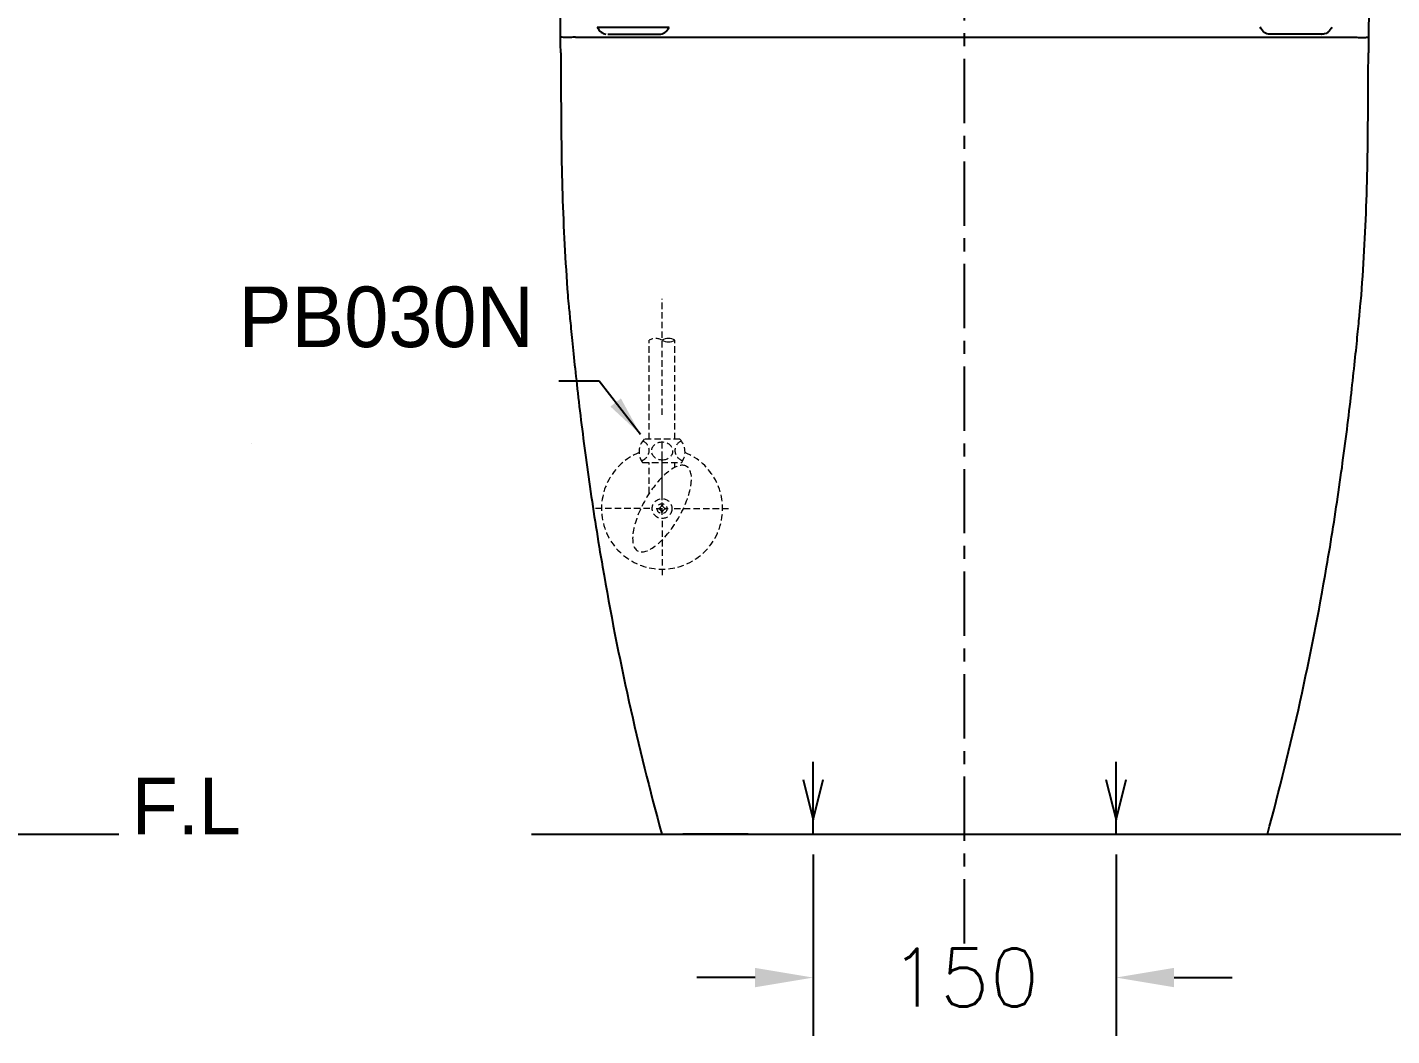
# Model space of a CAD drawing. Extents: x 60782 to 63207, y 58098 to 61529.
# Drawn here: x 62131 to 62807, y 58922 to 59422 of the extents above; entities that cross this region are included whole.
import ezdxf

# ---------------------------------------------------------------- set-up
doc = ezdxf.new("R2010")
doc.units = 0
doc.header["$MEASUREMENT"] = 0
for name, pattern in [('AM_ISO08W050', [18, 12, -1.5, 3, -1.5]), ('CENTER', [50.8, 31.75, -6.35, 6.35, -6.35]), ('HIDDEN2', [4.7625, 3.175, -1.5875])]:
    doc.linetypes.add(name, pattern=pattern)
doc.layers.get('0').update_dxf_attribs({"linetype": 'CONTINUOUS'})
doc.layers.get('Defpoints').update_dxf_attribs({"linetype": 'CONTINUOUS'})
for name, color, linetype in [('11', 7, 'CONTINUOUS'), ('4', 3, 'CONTINUOUS'), ('Dim', 4, 'CONTINUOUS')]:
    doc.layers.add(name, color=color, linetype=linetype)
for name, color, linetype, lineweight in [('AM_4', 40, 'CONTINUOUS', 13), ('AM_6', 2, 'CONTINUOUS', 30), ('AM_7', 4, 'AM_ISO08W050', 0)]:
    doc.layers.add(name, color=color, linetype=linetype, lineweight=lineweight)
doc.styles.add('h', font='', dxfattribs={"height": 30})
doc.styles.get("Standard").update_dxf_attribs({"font": 'txt.shx', "bigfont": 'ghs.shx'})
doc.styles.get('h').set_extended_font_data('Haansoft Batang')
doc.dimstyles.new('AM_ISO', dxfattribs={"dimscale": 10, "dimtxt": 3.5, "dimasz": 2, "dimexe": 1, "dimexo": 1, "dimgap": 1, "dimtad": 1, "dimdec": 0, "dimdsep": 46, "dimtxsty": 'h', "dimcen": -0.3, "dimclrd": 256, "dimclre": 256, "dimclrt": 2, "dimadec": 0, "dimazin": 2, "dimtp": 0.1, "dimtm": 0.1, "dimtfac": 0.71, "dimtdec": 0, "dimtmove": 0, "dimatfit": 3, "dimfxl": 0, "dimlwd": -1, "dimlwe": -1, "dimarcsym": 0})
doc.dimstyles.get("Standard").update_dxf_attribs({"dimtxt": 0.18, "dimasz": 0.18, "dimexe": 0.18, "dimexo": 0.0625, "dimgap": 0.09, "dimtad": 0, "dimtih": 1, "dimtoh": 1, "dimdec": 4, "dimzin": 0, "dimdsep": 46, "dimtxsty": 'Standard', "dimcen": 0.09, "dimadec": 0, "dimazin": 0, "dimtfac": 1, "dimtdec": 4, "dimtofl": 0, "dimtmove": 0, "dimatfit": 0, "dimfxl": 0, "dimtolj": 1, "dimtzin": 0, "dimarcsym": 0})

# ---------------------------------------------------------------- blocks, each defined once
blk = doc.blocks.new('*D9')
at = {"layer": 'Defpoints', "color": 0}
for p in [(62520.6, 59022), (62670.6, 59022), (62670.6, 58951)]:
    blk.add_point(p, dxfattribs=at)
at = {"layer": 'Dim', "color": 0, "lineweight": -2}
for p, q in [((62520.6, 59012), (62520.6, 58922.2)), ((62670.6, 59012), (62670.6, 58922.2)), ((62491.8, 58951), (62463, 58951)), ((62699.4, 58951), (62728.2, 58951))]:
    blk.add_line(p, q, dxfattribs=at)
at = {"layer": 'Dim', "color": 0}
for points in [[(62491.8, 58955.8), (62491.8, 58946.2), (62520.6, 58951)], [(62699.4, 58955.8), (62699.4, 58946.2), (62670.6, 58951)]]:
    blk.add_solid(points, dxfattribs=at)
at = {"layer": 'Dim', "color": 0, "insert": (62595.6, 58951), "char_height": 28.8, "attachment_point": 5}
blk.add_mtext('\\A1;150', dxfattribs=at)

msp = doc.modelspace()

# ---------------------------------------------------------------- linework, layer by layer
at = {"color": 0, "ltscale": 50}
for points in [[(62415.55, 59419.39), (62415.53, 59419.38)], [(62415.53, 59419.38), (62415.56, 59419.39)], [(62415.55, 59419.39), (62415.53, 59419.38)], [(62415.53, 59419.38), (62415.56, 59419.39)], [(62415.77, 59419.19), (62415.53, 59419.38)], [(62415.77, 59419.19), (62415.53, 59419.38)], [(62415.56, 59419.38), (62415.8, 59419.19), (62416.51, 59418.76), (62417.2, 59418.52), (62417.81, 59418.41)], [(62415.56, 59419.38), (62415.8, 59419.19), (62416.51, 59418.76), (62417.2, 59418.52), (62417.81, 59418.41)], [(62445.03, 59418.41), (62445.78, 59418.56), (62446.5, 59418.86), (62447.15, 59419.29), (62447.25, 59419.38)], [(62445.03, 59418.41), (62445.78, 59418.56), (62446.5, 59418.86), (62447.15, 59419.29), (62447.25, 59419.38)], [(62447.21, 59419.34), (62447.67, 59419.77), (62448.19, 59420.34), (62448.73, 59421.06), (62449.16, 59421.78)], [(62447.21, 59419.34), (62447.67, 59419.77), (62448.19, 59420.34), (62448.73, 59421.06), (62449.16, 59421.78)], [(62743.96, 59419.34), (62743.5, 59419.77), (62742.97, 59420.34), (62742.44, 59421.06), (62742, 59421.78)], [(62743.96, 59419.34), (62743.5, 59419.77), (62742.97, 59420.34), (62742.44, 59421.06), (62742, 59421.78)], [(62746.13, 59418.41), (62745.38, 59418.56), (62744.66, 59418.86), (62744.02, 59419.29), (62743.91, 59419.38)], [(62746.13, 59418.41), (62745.38, 59418.56), (62744.66, 59418.86), (62744.02, 59419.29), (62743.91, 59419.38)], [(62772.29, 59418.39), (62772.43, 59418.4)], [(62772.29, 59418.39), (62772.43, 59418.4)], [(62772.29, 59418.39), (62772.43, 59418.4)], [(62772.29, 59418.39), (62772.43, 59418.4)], [(62773.35, 59418.41), (62773.19, 59418.41), (62772.97, 59418.4), (62772.71, 59418.4), (62772.43, 59418.4)], [(62773.35, 59418.41), (62773.19, 59418.41), (62772.97, 59418.4), (62772.71, 59418.4), (62772.43, 59418.4)], [(62773.18, 59418.41), (62773, 59418.4)], [(62773.18, 59418.41), (62773, 59418.4)], [(62773.35, 59418.41), (62773.19, 59418.41), (62773.18, 59418.41)], [(62773.35, 59418.41), (62773.19, 59418.41), (62773.18, 59418.41)], [(62775.61, 59419.38), (62775.37, 59419.19), (62774.65, 59418.76), (62773.96, 59418.52), (62773.35, 59418.41)], [(62775.61, 59419.38), (62775.37, 59419.19), (62774.65, 59418.76), (62773.96, 59418.52), (62773.35, 59418.41)], [(62773.35, 59418.41), (62773.35, 59418.41)], [(62773.35, 59418.41), (62773.35, 59418.41)], [(62775.4, 59419.19), (62775.63, 59419.38)], [(62775.4, 59419.19), (62775.63, 59419.38)], [(62775.61, 59419.39), (62775.63, 59419.38)], [(62775.63, 59419.38), (62775.61, 59419.39)], [(62775.61, 59419.39), (62775.63, 59419.38)], [(62775.63, 59419.38), (62775.61, 59419.39)]]:
    msp.add_lwpolyline(points, dxfattribs=at)
for points in [[(62413.62, 59421.79), (62414.07, 59420.95), (62414.68, 59420.12), (62415.53, 59419.38)], [(62413.62, 59421.79), (62414.07, 59420.95), (62414.68, 59420.12), (62415.53, 59419.38)], [(62418.88, 59418.39), (62419.11, 59418.39), (62419.39, 59418.39), (62419.7, 59418.39)], [(62418.88, 59418.39), (62419.11, 59418.39), (62419.39, 59418.39), (62419.7, 59418.39)], [(62419.7, 59418.39), (62421.39, 59418.39), (62423.23, 59418.39), (62425.13, 59418.39)], [(62419.7, 59418.39), (62421.39, 59418.39), (62423.23, 59418.39), (62425.13, 59418.39)], [(62425.13, 59418.39), (62427.18, 59418.39), (62431.39, 59418.39), (62435.61, 59418.39), (62437.65, 59418.39)], [(62425.13, 59418.39), (62427.18, 59418.39), (62431.39, 59418.39), (62435.61, 59418.39), (62437.65, 59418.39)], [(62437.65, 59418.39), (62439.56, 59418.39), (62441.4, 59418.39), (62445.03, 59418.41)], [(62437.65, 59418.39), (62439.56, 59418.39), (62441.4, 59418.39), (62443.08, 59418.39)], [(62748.08, 59418.39), (62747.77, 59418.39), (62747.49, 59418.39), (62746.13, 59418.41)], [(62748.08, 59418.39), (62747.77, 59418.39), (62747.49, 59418.39), (62747.26, 59418.39)], [(62753.51, 59418.39), (62751.61, 59418.39), (62749.76, 59418.39), (62748.08, 59418.39)], [(62753.51, 59418.39), (62751.61, 59418.39), (62749.76, 59418.39), (62748.08, 59418.39)], [(62766.03, 59418.39), (62763.99, 59418.39), (62759.77, 59418.39), (62755.56, 59418.39), (62753.51, 59418.39)], [(62766.03, 59418.39), (62763.99, 59418.39), (62759.77, 59418.39), (62755.56, 59418.39), (62753.51, 59418.39)], [(62771.46, 59418.39), (62769.78, 59418.39), (62767.93, 59418.39), (62766.03, 59418.39)], [(62771.46, 59418.39), (62769.78, 59418.39), (62767.93, 59418.39), (62766.03, 59418.39)], [(62772.29, 59418.39), (62772.05, 59418.39), (62771.77, 59418.39), (62771.46, 59418.39)], [(62772.29, 59418.39), (62772.05, 59418.39), (62771.77, 59418.39), (62771.46, 59418.39)], [(62777.55, 59421.79), (62777.1, 59420.95), (62776.48, 59420.12), (62775.63, 59419.38)], [(62777.55, 59421.79), (62777.1, 59420.95), (62776.48, 59420.12), (62775.63, 59419.38)]]:
    msp.add_open_spline(points, degree=3, dxfattribs=at)
at = {"layer": '11', "color": 7}
for points, knots in [([(62395.51, 59409.07), (62395.07, 59455.89), (62394.87, 59502.72), (62394.73, 59596.38), (62394.8, 59643.2), (62395, 59690.03)], [0, 0, 0, 0, 0.5, 0.5, 1, 1, 1, 1]), ([(62796.16, 59690.03), (62796.37, 59643.2), (62796.43, 59596.38), (62796.3, 59502.72), (62796.09, 59455.89), (62795.65, 59409.07)], [0, 0, 0, 0, 0.5, 0.5, 1, 1, 1, 1]), ([(62402.09, 59416.88), (62401.27, 59416.85), (62400.52, 59416.78), (62398.97, 59416.71), (62398.23, 59416.72), (62397.01, 59416.79), (62396.54, 59416.84), (62396.06, 59416.88), (62395.94, 59416.89), (62395.86, 59416.89)], [0, 0, 0, 0, 0.236862, 0.236862, 0.542836, 0.542836, 0.848811, 0.848811, 1, 1, 1, 1]), ([(62402.82, 59416.89), (62402.84, 59416.89), (62402.82, 59416.89), (62402.91, 59416.89), (62402.99, 59416.89), (62403.48, 59416.89), (62403.87, 59416.89), (62405.4, 59416.89), (62406.94, 59416.89), (62409.99, 59416.89), (62411.14, 59416.89), (62413.73, 59416.89), (62415.16, 59416.89), (62418.14, 59416.89), (62419.68, 59416.89), (62424.21, 59416.89), (62427.2, 59416.89), (62434.71, 59416.89), (62439.23, 59416.89), (62449.53, 59416.89), (62455.2, 59416.89), (62468.72, 59416.89), (62476.69, 59416.89), (62490.56, 59416.89), (62495.52, 59416.89), (62506.07, 59416.89), (62511.7, 59416.89), (62529.11, 59416.89), (62541.44, 59416.89), (62567.63, 59416.89), (62580.99, 59416.89), (62601.21, 59416.89), (62608.04, 59416.89), (62621.46, 59416.89), (62628.07, 59416.89), (62641.06, 59416.89), (62647.44, 59416.89), (62660, 59416.89), (62666.1, 59416.89), (62677.76, 59416.89), (62683.35, 59416.89), (62694.03, 59416.89), (62699.16, 59416.89), (62713.38, 59416.89), (62721.34, 59416.89), (62731.73, 59416.89), (62734.92, 59416.89), (62740.81, 59416.89), (62743.54, 59416.89), (62751.29, 59416.89), (62755.89, 59416.89), (62763.63, 59416.89), (62766.77, 59416.89), (62771.53, 59416.89), (62773.12, 59416.89), (62776.13, 59416.89), (62777.58, 59416.89), (62780.2, 59416.89), (62781.36, 59416.89), (62784.46, 59416.89), (62786.01, 59416.89), (62787.57, 59416.89), (62787.97, 59416.89), (62788.47, 59416.89), (62788.55, 59416.89), (62788.64, 59416.89), (62788.63, 59416.89), (62788.64, 59416.89)], [0, 0, 0, 0, 0.0625, 0.0625, 0.09375, 0.09375, 0.125, 0.125, 0.1875, 0.1875, 0.21875, 0.21875, 0.25, 0.25, 0.28125, 0.28125, 0.3125, 0.3125, 0.34375, 0.34375, 0.375, 0.375, 0.40625, 0.40625, 0.421875, 0.421875, 0.4375, 0.4375, 0.46875, 0.46875, 0.5, 0.5, 0.515625, 0.515625, 0.53125, 0.53125, 0.546875, 0.546875, 0.5625, 0.5625, 0.578125, 0.578125, 0.59375, 0.59375, 0.625, 0.625, 0.640625, 0.640625, 0.65625, 0.65625, 0.6875, 0.6875, 0.71875, 0.71875, 0.75, 0.75, 0.78125, 0.78125, 0.8125, 0.8125, 0.875, 0.875, 0.90625, 0.90625, 0.9375, 0.9375, 1, 1, 1, 1]), ([(62789.37, 59416.88), (62790.19, 59416.85), (62790.94, 59416.78), (62792.49, 59416.71), (62793.24, 59416.72), (62794.15, 59416.77), (62794.42, 59416.8), (62794.89, 59416.84), (62795.09, 59416.85), (62795.4, 59416.88), (62795.52, 59416.89), (62795.61, 59416.89)], [0, 0, 0, 0, 0.236867, 0.236867, 0.542847, 0.542847, 0.695837, 0.695837, 0.848827, 0.848827, 1, 1, 1, 1]), ([(62395.51, 59409.07), (62395.59, 59397.77), (62395.6, 59393.52), (62395.69, 59372.56), (62395.84, 59355.85), (62396.88, 59322.45), (62397.77, 59305.76), (62398.98, 59289.07)], [0, 0, 0, 0, 0.112886, 0.112886, 0.556443, 0.556443, 1, 1, 1, 1]), ([(62792.19, 59289.07), (62793.39, 59305.75), (62794.28, 59322.45), (62795.32, 59355.86), (62795.47, 59372.56), (62795.56, 59393.52), (62795.57, 59397.77), (62795.65, 59409.07)], [0, 0, 0, 0, 0.443557, 0.443557, 0.887114, 0.887114, 1, 1, 1, 1]), ([(62399.52, 59283.47), (62399.74, 59281.27), (62400, 59278.48), (62400.65, 59271.78), (62401.04, 59267.83), (62401.94, 59258.96), (62402.45, 59254.1), (62403.61, 59243.52), (62404.26, 59237.77), (62404.98, 59231.73)], [0, 0, 0, 0, 0.25, 0.25, 0.5, 0.5, 0.75, 0.75, 1, 1, 1, 1]), ([(62786.18, 59231.73), (62786.9, 59237.77), (62787.55, 59243.43), (62788.7, 59253.99), (62789.22, 59258.94), (62790.12, 59267.81), (62790.5, 59271.71), (62791.15, 59278.43), (62791.43, 59281.27), (62791.64, 59283.47)], [0, 0, 0, 0, 0.25, 0.25, 0.5, 0.5, 0.75, 0.75, 1, 1, 1, 1]), ([(62404.98, 59231.73), (62406.42, 59219.69), (62408.06, 59207.18), (62411.81, 59181.28), (62413.93, 59167.82), (62416.23, 59154.41)], [0, 0, 0, 0, 0.5, 0.5, 1, 1, 1, 1]), ([(62774.93, 59154.41), (62777.24, 59167.82), (62779.32, 59181.01), (62783.07, 59206.91), (62784.74, 59219.69), (62786.18, 59231.73)], [0, 0, 0, 0, 0.5, 0.5, 1, 1, 1, 1]), ([(62445.58, 59022), (62445.57, 59022), (62445.55, 59022), (62445.75, 59022), (62446.57, 59022), (62447.89, 59022), (62449.78, 59022), (62452.18, 59022), (62455.1, 59022), (62458.68, 59022), (62462.26, 59022), (62468.85, 59022), (62478.76, 59022), (62492.08, 59022), (62507.97, 59022), (62532.51, 59022), (62562.48, 59022), (62595.61, 59022), (62628.58, 59022), (62658.65, 59022), (62683.13, 59022), (62699.08, 59022), (62712.35, 59022), (62722.34, 59022), (62728.88, 59022), (62732.48, 59022), (62736.06, 59022), (62738.98, 59022), (62741.39, 59022), (62743.26, 59022), (62744.6, 59022), (62745.42, 59022), (62745.61, 59022), (62745.59, 59022), (62745.59, 59022)], [0, 0, 0, 0, 0.025948, 0.057549, 0.089149, 0.12075, 0.152351, 0.183951, 0.215552, 0.247152, 0.278753, 0.310354, 0.341954, 0.373555, 0.405155, 0.436756, 0.468357, 0.499957, 0.531558, 0.563159, 0.594759, 0.62636, 0.65796, 0.689561, 0.721162, 0.752762, 0.784363, 0.815963, 0.847564, 0.879165, 0.910765, 0.942366, 0.973967, 1, 1, 1, 1]), ([(62445.58, 59022), (62445.58, 59022), (62446.75, 59022), (62450.61, 59022), (62453.26, 59022), (62455.94, 59022)], [0, 0, 0, 0, 0.5, 0.5, 1, 1, 1, 1]), ([(62461.12, 59022), (62461.1, 59022), (62461.1, 59022), (62461.92, 59022), (62462.66, 59022), (62464.75, 59022), (62466.11, 59022), (62468.61, 59022), (62469.52, 59022), (62471.54, 59022), (62472.65, 59022), (62474.88, 59022), (62475.96, 59022), (62478.92, 59022), (62480.84, 59022), (62485.7, 59022), (62488.63, 59022), (62495.54, 59022), (62499.52, 59022), (62508.32, 59022), (62512.99, 59022), (62521.9, 59022), (62525.25, 59022), (62532.63, 59022), (62536.57, 59022), (62544.93, 59022), (62549.35, 59022), (62558.67, 59022), (62563.51, 59022), (62573.36, 59022), (62578.39, 59022), (62588.68, 59022), (62593.88, 59022), (62604.15, 59022), (62609.25, 59022), (62619.4, 59022), (62624.42, 59022), (62634.03, 59022), (62638.67, 59022), (62647.61, 59022), (62651.91, 59022), (62659.84, 59022), (62663.52, 59022), (62670.28, 59022), (62673.32, 59022), (62678.73, 59022), (62681.15, 59022), (62685.75, 59022), (62687.94, 59022), (62694.23, 59022), (62698, 59022), (62704.48, 59022), (62707.16, 59022), (62711.53, 59022), (62713.19, 59022), (62715.82, 59022), (62716.86, 59022), (62719.03, 59022), (62720.09, 59022), (62722.01, 59022), (62722.88, 59022), (62725.27, 59022), (62726.58, 59022), (62728.58, 59022), (62729.29, 59022), (62730.06, 59022), (62730.07, 59022), (62730.04, 59022)], [0, 0, 0, 0, 0.0625, 0.0625, 0.125, 0.125, 0.1875, 0.1875, 0.21875, 0.21875, 0.25, 0.25, 0.28125, 0.28125, 0.3125, 0.3125, 0.34375, 0.34375, 0.375, 0.375, 0.40625, 0.40625, 0.421875, 0.421875, 0.4375, 0.4375, 0.453125, 0.453125, 0.46875, 0.46875, 0.484375, 0.484375, 0.5, 0.5, 0.515625, 0.515625, 0.53125, 0.53125, 0.546875, 0.546875, 0.5625, 0.5625, 0.578125, 0.578125, 0.59375, 0.59375, 0.609375, 0.609375, 0.625, 0.625, 0.65625, 0.65625, 0.6875, 0.6875, 0.71875, 0.71875, 0.75, 0.75, 0.78125, 0.78125, 0.8125, 0.8125, 0.875, 0.875, 0.9375, 0.9375, 1, 1, 1, 1]), ([(62472.85, 59022), (62476.88, 59022), (62480.84, 59022), (62486.65, 59022), (62488.41, 59022), (62488.41, 59022)], [0, 0, 0, 0, 0.5, 0.5, 1, 1, 1, 1])]:
    msp.add_open_spline(points, degree=3, knots=knots, dxfattribs=at)
for points, degree in [([(62402.82, 59416.89), (62402.57, 59416.89), (62402.33, 59416.89), (62402.09, 59416.88)], 3), ([(62788.64, 59416.89), (62788.89, 59416.89), (62789.13, 59416.89), (62789.37, 59416.88)], 3), ([(62795.66, 59409.82), (62795.65, 59409.81), (62795.65, 59409.8), (62795.64, 59409.8)], 3), ([(62398.98, 59289.07), (62399.15, 59287.2), (62399.33, 59285.33), (62399.52, 59283.47)], 3), ([(62399, 59288.86), (62399.03, 59288.49), (62399.07, 59288.13)], 2), ([(62791.64, 59283.47), (62791.83, 59285.33), (62792.01, 59287.2), (62792.19, 59289.07)], 3), ([(62416.23, 59154.41), (62423.89, 59109.83), (62433.67, 59065.63), (62445.58, 59022)], 3), ([(62745.59, 59022), (62757.5, 59065.63), (62767.28, 59109.83), (62774.93, 59154.41)], 3), ([(62472.85, 59022), (62467.21, 59022), (62461.58, 59022), (62455.94, 59022)], 3), ([(62488.41, 59022), (62479.31, 59022), (62470.22, 59022), (62461.12, 59022)], 3)]:
    msp.add_open_spline(points, degree=degree, dxfattribs=at)
at = {"layer": '4', "color": 0}
for p, q in [((62520.6, 59022), (62520.6, 59057.91)), ((62670.6, 59022), (62670.6, 59057.91))]:
    msp.add_line(p, q, dxfattribs=at)
for points in [[(62515.6, 59049.14), (62520.6, 59029.14), (62525.6, 59049.14)], [(62665.6, 59049.14), (62670.6, 59029.14), (62675.6, 59049.14)]]:
    msp.add_lwpolyline(points, dxfattribs=at)
at = {"layer": 'AM_4', "color": 0, "linetype": 'HIDDEN2', "lineweight": 5}
for p, q in [((62439.36, 59217.7), (62439.36, 59266.77)), ((62452.06, 59217.7), (62452.06, 59266.77)), ((62454.59, 59217.7), (62436.82, 59217.7)), ((62435.95, 59206.15), (62455.46, 59206.15)), ((62439.36, 59190.89), (62439.36, 59206.15)), ((62452.06, 59203.78), (62452.06, 59206.15))]:
    msp.add_line(p, q, dxfattribs=at)
for radius in [4.91, 2.45]:
    msp.add_circle((62445.71, 59183.33), radius, dxfattribs=at)
for centre, radius, start, end in [((62442.53, 59261.27), 6.35, 60, 120), ((62443.58, 59211.38), 9.25, 136.94543, 214.44201), ((62434.19, 59212.11), 5.13, 284.24994, 66.94895), ((62457.22, 59212.11), 5.13, 113.05105, 255.75006), ((62447.83, 59211.38), 9.25, 325.55799, 43.05457), ((62445.71, 59183.33), 30, 112.28106, 67.71894), ((62443.26, 59185.78), 2.45, 268.59009, 0), ((62443.26, 59180.87), 2.45, 359.96531, 91.40992), ((62448.16, 59185.78), 2.45, 180, 270), ((62448.16, 59180.87), 2.45, 90, 180)]:
    msp.add_arc(centre, radius, start, end, dxfattribs=at)
at = {"layer": 'AM_4', "color": 0}
for centre, start, end in [((62448.88, 59261.27), 60, 120), ((62448.88, 59272.27), 240, 300)]:
    msp.add_arc(centre, 6.35, start, end, dxfattribs=at)
at = {"layer": 'AM_4', "color": 0, "linetype": 'HIDDEN2', "lineweight": 5, "extrusion": (0, 0, -1)}
msp.add_ellipse((62445.77, 59211.86), major_axis=(5.34, 0), ratio=0.813611, start_param=-4.712389, end_param=1.570796, dxfattribs=at)
msp.add_ellipse((62445.71, 59183.33), major_axis=(12.1, 20.95), ratio=0.387469, dxfattribs=at)
at = {"layer": 'AM_7', "color": 0, "linetype": 'HIDDEN2', "lineweight": 5}
for p, q in [((62445.71, 59229.82), (62445.71, 59287.27)), ((62445.71, 59189.33), (62445.71, 59216.33)), ((62445.71, 59187.47), (62445.71, 59208.79)), ((62439.71, 59183.33), (62412.71, 59183.33)), ((62442.71, 59183.33), (62448.71, 59183.33)), ((62445.71, 59180.33), (62445.71, 59186.33)), ((62451.71, 59183.33), (62478.71, 59183.33)), ((62445.71, 59177.33), (62445.71, 59150.33))]:
    msp.add_line(p, q, dxfattribs=at)
at = {"layer": 'Dim', "color": 0, "linetype": 'CENTER'}
for p, q in [((62595.58, 58968), (62595.58, 59734)), ((62595.58, 58967.89), (62595.58, 59733.89))]:
    msp.add_line(p, q, dxfattribs=at)
at = {"layer": 'Dim', "color": 0}
for p, q in [((62413.62, 59421.79), (62449.16, 59421.78)), ((62242.11, 59215.35), (62242.11, 59215.35)), ((61209, 59022), (62176.62, 59022)), ((62381, 59022), (62851, 59022))]:
    msp.add_line(p, q, dxfattribs=at)

# ---------------------------------------------------------------- texts
at = {"layer": 'AM_6', "color": 0, "insert": (62235.95, 59278.13), "char_height": 30, "attachment_point": 4}
msp.add_mtext('{\\fGulim|b0|i0|c129|p50;PB030N}', dxfattribs=at)
at = {"layer": 'AM_6', "color": 0, "insert": (62182.94, 59050), "char_height": 28, "width": 71.9214, "attachment_point": 1, "style": 'h'}
msp.add_mtext('F.L', dxfattribs=at)

# ---------------------------------------------------------------- dimensions: what is measured, and where the dimension line sits
at = {"layer": 'Dim', "color": 0}
dim = msp.add_linear_dim(base=(62670.6, 58951), p1=(62520.6, 59022), p2=(62670.6, 59022), dimstyle='Standard', override={"dimscale": 160, "dimgap": 0.06, "dimdec": 0, "dimatfit": 3}, dxfattribs=at)
dim.commit()
dim.dimension.update_dxf_attribs({"geometry": '*D9', "text_midpoint": (62595.6, 58951)})

# ---------------------------------------------------------------- leaders
msp.add_leader([(62434.99, 59220.11), (62414.59, 59246.4), (62394.59, 59246.4)], dimstyle='AM_ISO', override={"dimse1": 1, "dimclrd": 0}, dxfattribs=at)

doc.saveas('drawing.dxf')
